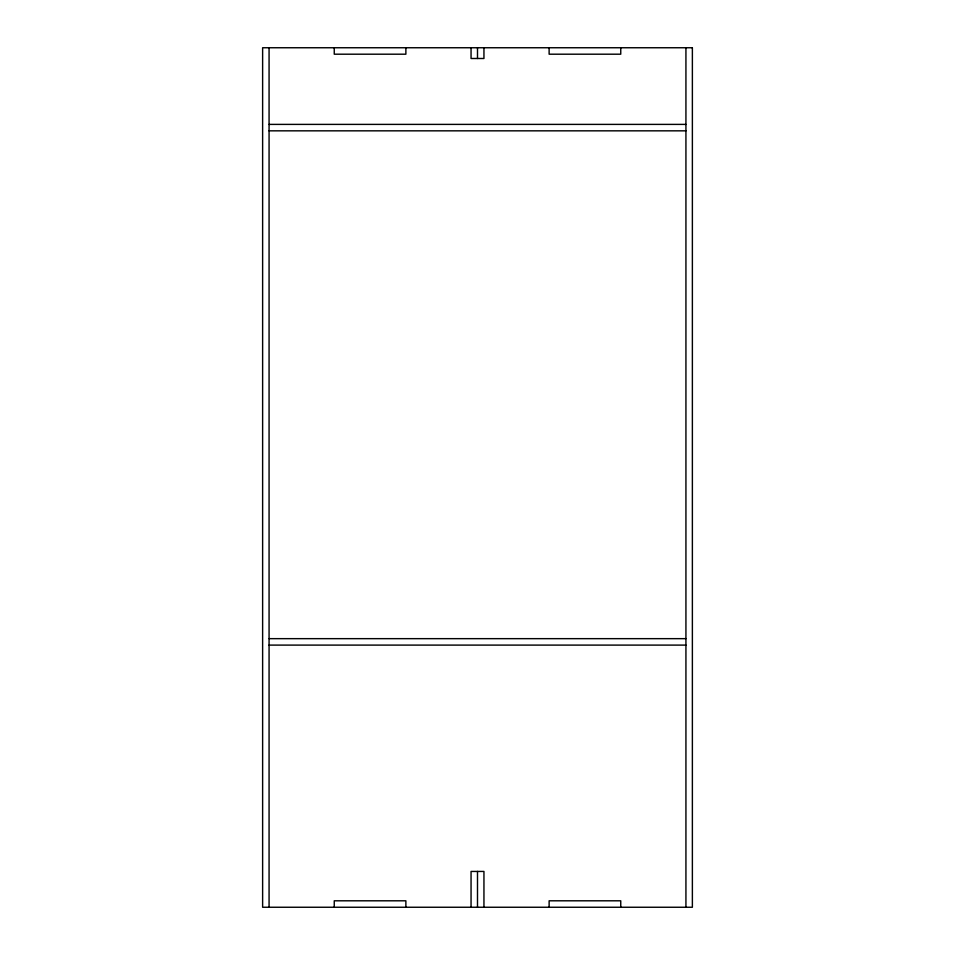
<?xml version="1.0" encoding="UTF-8"?>
<svg xmlns="http://www.w3.org/2000/svg" width="955" height="955" viewBox="0 0 955 955"><rect width="100%" height="100%" fill="white"/><g stroke="black" fill="none" stroke-linecap="round" stroke-linejoin="round"><path stroke-width="1.43" d="M269.071 124.389L685.929 124.389M269.071 130.835L685.929 130.835M269.071 638.656L685.929 638.656M269.071 645.103L685.929 645.103M685.929 47.75L685.929 907.25M620.75 47.75L620.75 54.196L549.125 54.196L549.125 47.75M620.75 907.25L620.75 900.804L549.125 900.804L549.125 907.25M483.946 47.75L483.946 58.494L471.054 58.494L471.054 47.75M483.946 907.25L483.946 871.438L471.054 871.438L471.054 907.25M477.5 47.75L477.5 58.494M477.5 871.438L477.5 907.25M405.875 47.75L405.875 54.196L334.25 54.196L334.25 47.75M405.875 907.25L405.875 900.804L334.25 900.804L334.25 907.25M269.071 47.75L269.071 907.25M692.375 47.75L262.625 47.75L262.625 907.25L692.375 907.25L692.375 47.75"/></g></svg>
